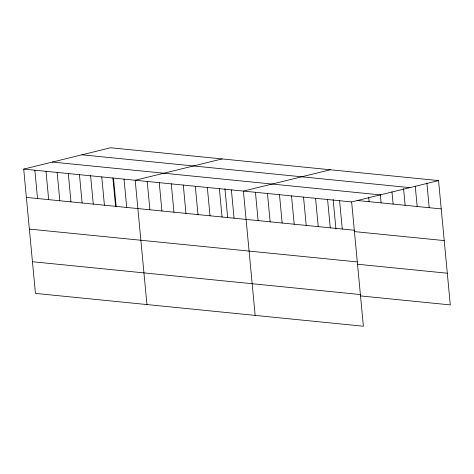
<?xml version="1.0" encoding="UTF-8"?>
<svg xmlns="http://www.w3.org/2000/svg" width="474" height="474" viewBox="0 0 474 474"><rect width="100%" height="100%" fill="white"/><g stroke="black" fill="none" stroke-linecap="round" stroke-linejoin="round"><path stroke-width="0.71" d="M23.7 169.094L351.631 201.924L363.38 326.236L35.449 293.406L23.7 169.094L110.62 147.764L438.551 180.594L450.3 304.906L360.471 295.912M222.116 158.926L135.197 180.256L146.946 304.569M330.331 169.763L243.411 191.087L255.166 315.4M351.631 201.924L438.551 180.594M81.937 154.802L409.868 187.633M52.383 162.055L380.314 194.885M357.058 200.484L441.223 208.91M26.378 197.409L354.309 230.24M354.392 231.596L444.221 240.591M29.37 229.09L357.301 261.921M357.479 264.237L447.308 273.225M32.457 261.725L360.388 294.555M426.867 183.023L429.201 207.707M415.254 186.175L417.179 206.504M403.575 188.599L405.151 205.301M391.962 191.751L393.13 204.098M380.349 194.903L381.108 202.89M368.671 197.332L369.08 201.687M339.603 200.721L342.281 229.037M333.145 199.518L335.936 229.037M327.581 199.518L330.26 227.834M315.56 198.31L318.232 226.631M303.532 197.107L306.21 225.423M291.51 195.904L294.188 224.22M279.488 194.701L282.16 223.017M267.46 193.499L270.139 221.814M255.439 192.296L258.111 220.611M231.389 189.884L234.067 218.2M224.931 188.682L227.65 217.483M219.367 188.682L222.039 216.997M207.339 187.479L210.018 215.794M195.318 186.276L197.996 214.592M183.29 185.073L185.968 213.389M171.268 183.865L173.946 212.186M159.246 182.662L161.918 210.977M147.218 181.459L149.897 209.775M124.046 179.142L126.724 207.458M113.499 178.242L116.154 206.32M112.895 178.023L115.573 206.338M101.75 176.909L104.422 205.224M90.599 175.789L93.277 204.11M79.448 174.675L82.126 202.991M68.297 173.561L70.976 201.877M57.147 172.441L59.825 200.757M46.002 171.327L48.674 199.643M34.851 170.213L37.529 198.529"/></g></svg>
